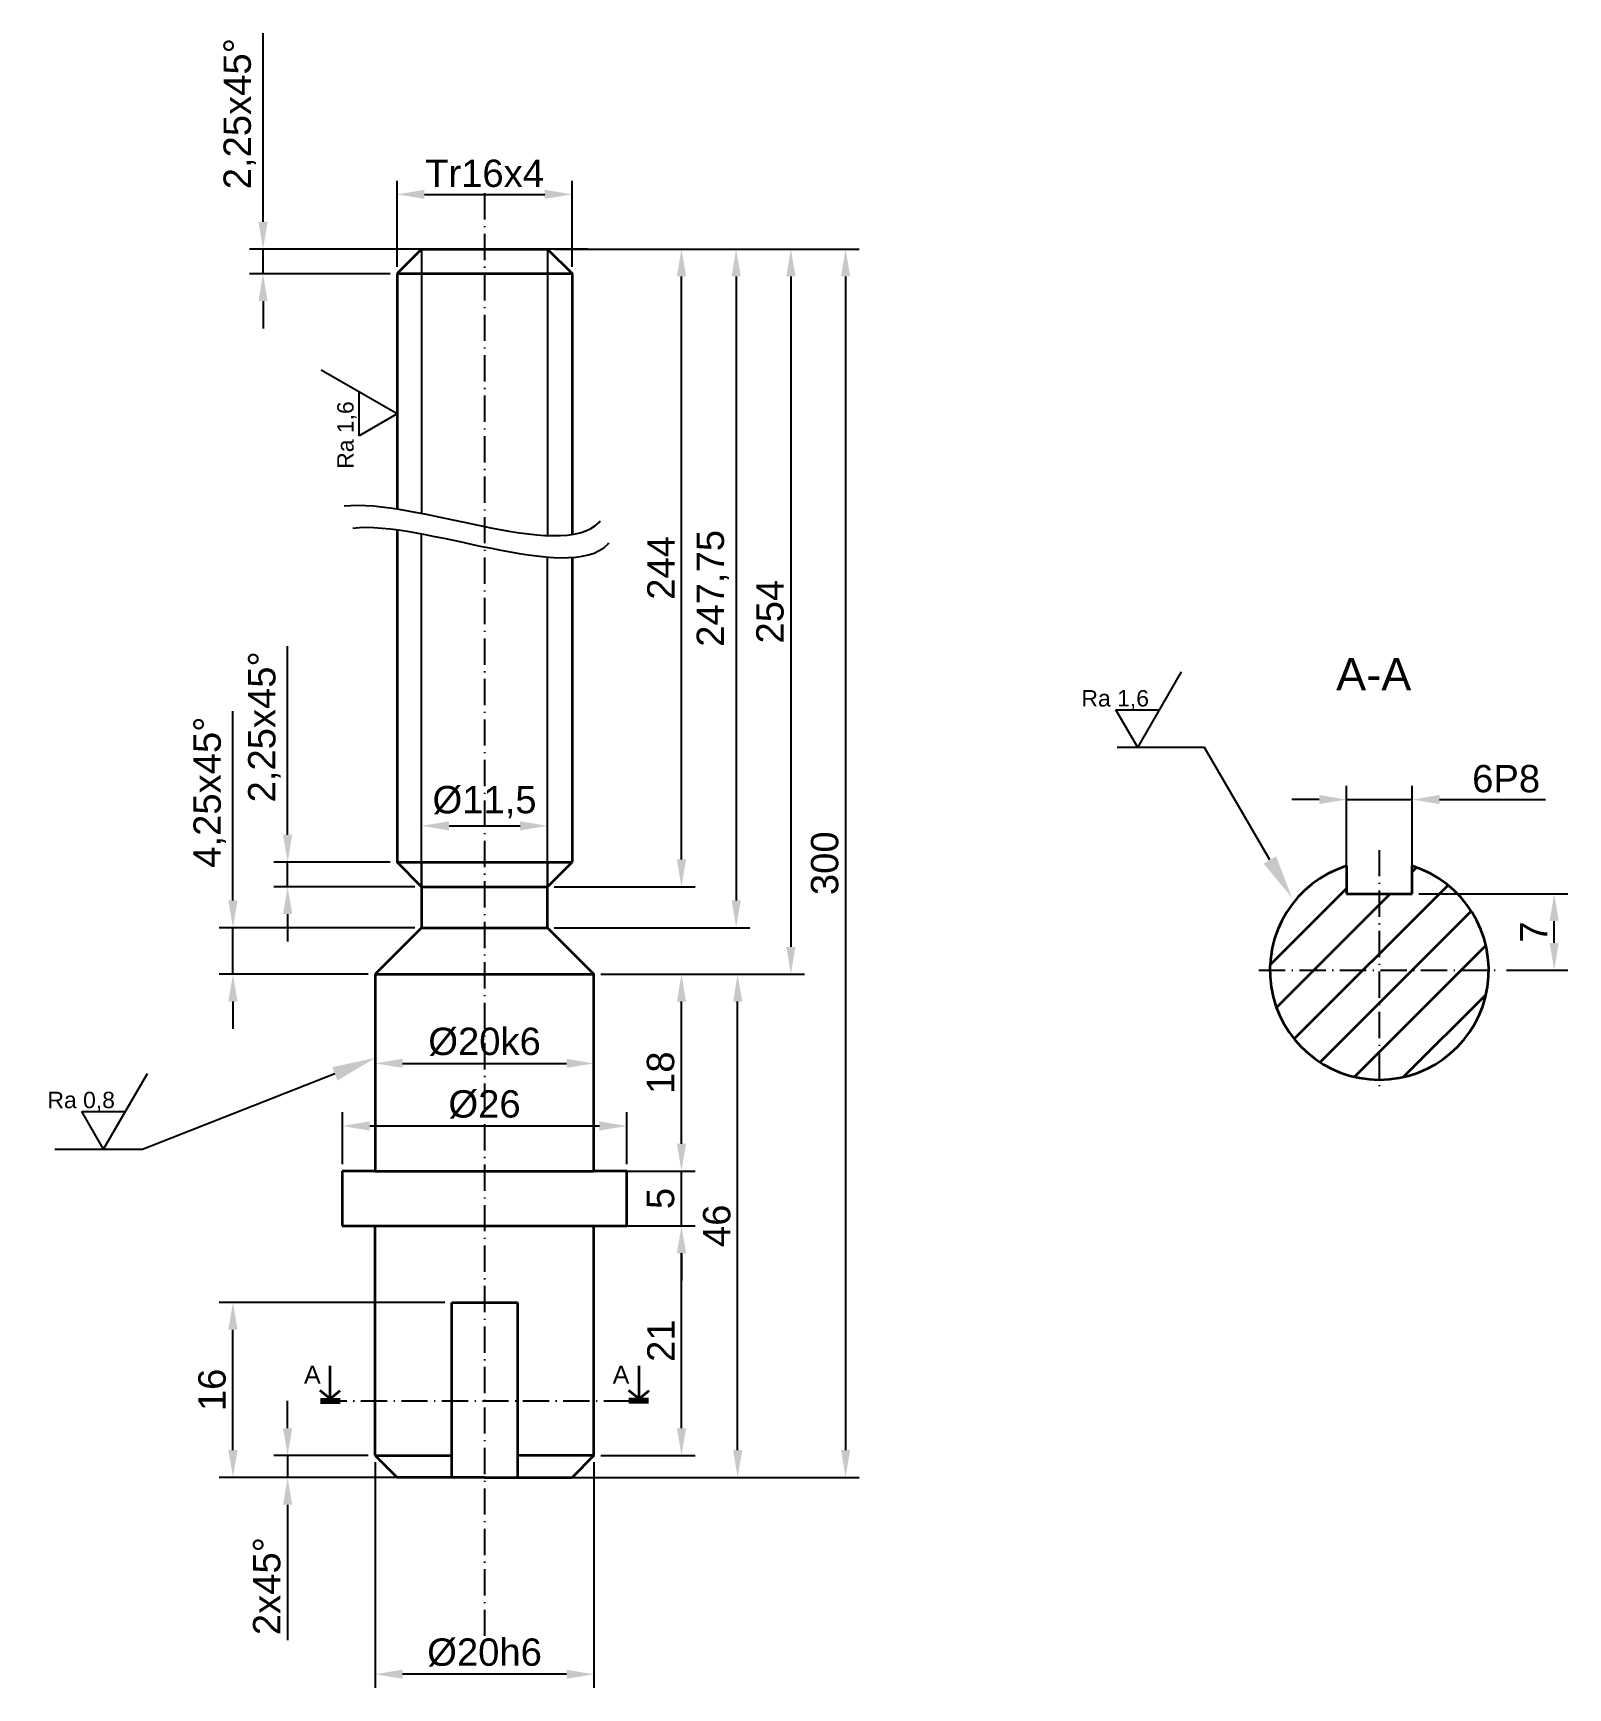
# Model space of a CAD drawing. Header units: millimetres. Extents: x 1499 to 1639, y 755 to 907.
import ezdxf
from ezdxf import colors
from ezdxf.entities.mleader import LeaderData, LeaderLine
from ezdxf.math import Vec2, Vec3

# ---------------------------------------------------------------- set-up
doc = ezdxf.new("R2010")
doc.units = ezdxf.units.MM
doc.header["$LTSCALE"] = 0.2
doc.linetypes.add('ACAD_ISO10W100', pattern=[18, 12, -3, 0, -3])
doc.linetypes.add('Primer zaglavlja A4|ACAD_ISO10W100', pattern=[18, 12, -3, 0, -3])
doc.layers.add('crta-tacka', color=7, linetype='ACAD_ISO10W100')
doc.layers.add('Presek', color=255, linetype='ACAD_ISO10W100')
doc.layers.add('Glavna', color=255, linetype='Continuous', lineweight=35)
doc.layers.add('TC debela', color=255, linetype='Primer zaglavlja A4|ACAD_ISO10W100', lineweight=80)
doc.styles.add('Annotative', font='arial.ttf')
doc.styles.get("Standard").update_dxf_attribs({"font": 'arial.ttf'})
doc.dimstyles.new('ISO-25', dxfattribs={"dimtxt": 2.5, "dimasz": 2.5, "dimexe": 1.25, "dimexo": 0.625, "dimtad": 1, "dimtxsty": 'Standard', "dimcen": 2.5, "dimadec": 0, "dimazin": 0, "dimtfac": 1, "dimtmove": 0, "dimatfit": 3, "dimfxl": 1, "dimarcsym": 0})

# ---------------------------------------------------------------- blocks, each defined once
blk = doc.blocks.new('*D3')
at = {"color": 0, "lineweight": -2, "transparency": 16777216}
for p, q in [((1550.58, 797.64), (1559.21, 797.64)), ((1557.96, 779.14), (1557.96, 795.14)), ((1550.58, 776.64), (1559.21, 776.64))]:
    blk.add_line(p, q, dxfattribs=at)
at = {"color": 0, "transparency": 16777216}
for points in [[(1557.54, 795.14), (1558.38, 795.14), (1557.96, 797.64)], [(1557.54, 779.14), (1558.38, 779.14), (1557.96, 776.64)]]:
    blk.add_solid(points, dxfattribs=at)
at = {"color": 0, "transparency": 16777216, "insert": (1556.08, 787.14), "char_height": 2.5, "attachment_point": 5, "rotation": 90}
blk.add_mtext('21', dxfattribs=at)
blk = doc.blocks.new('*D4')
at = {"color": 0, "lineweight": -2, "transparency": 16777216}
for p, q in [((1550.58, 820.64), (1559.21, 820.64)), ((1557.96, 805.14), (1557.96, 818.14)), ((1550.58, 802.64), (1559.21, 802.64))]:
    blk.add_line(p, q, dxfattribs=at)
at = {"color": 0, "transparency": 16777216}
for points in [[(1557.54, 818.14), (1558.38, 818.14), (1557.96, 820.64)], [(1557.54, 805.14), (1558.38, 805.14), (1557.96, 802.64)]]:
    blk.add_solid(points, dxfattribs=at)
at = {"color": 0, "transparency": 16777216, "insert": (1556.06, 811.64), "char_height": 2.5, "attachment_point": 5, "rotation": 90}
blk.add_mtext('18', dxfattribs=at)
blk = doc.blocks.new('*D5')
at = {"color": 0, "lineweight": -2, "transparency": 16777216}
for p, q in [((1550.58, 820.64), (1564.34, 820.64)), ((1563.09, 777.14), (1563.09, 818.14)), ((1540.58, 774.64), (1564.34, 774.64))]:
    blk.add_line(p, q, dxfattribs=at)
at = {"color": 0, "transparency": 16777216}
for points in [[(1562.68, 818.14), (1563.51, 818.14), (1563.09, 820.64)], [(1562.68, 777.14), (1563.51, 777.14), (1563.09, 774.64)]]:
    blk.add_solid(points, dxfattribs=at)
at = {"color": 0, "transparency": 16777216, "insert": (1559.11, 797.64), "char_height": 2.5, "attachment_point": 5, "rotation": 90}
blk.add_mtext('{\\fArial|b0|i0|c238|p34;\\P}46', dxfattribs=at)
blk = doc.blocks.new('*D6')
at = {"color": 0, "lineweight": -2, "transparency": 16777216}
for p, q in [((1521.96, 779.14), (1521.96, 781.64)), ((1529.33, 776.64), (1520.71, 776.64)), ((1521.96, 776.64), (1521.96, 774.64)), ((1531.33, 774.64), (1520.71, 774.64)), ((1521.96, 772.14), (1521.96, 759.76))]:
    blk.add_line(p, q, dxfattribs=at)
at = {"color": 0, "transparency": 16777216}
for points in [[(1521.54, 779.14), (1522.38, 779.14), (1521.96, 776.64)], [(1521.54, 772.14), (1522.38, 772.14), (1521.96, 774.64)]]:
    blk.add_solid(points, dxfattribs=at)
at = {"color": 0, "transparency": 16777216, "insert": (1520.06, 764.7), "char_height": 2.5, "attachment_point": 5, "rotation": 90}
blk.add_mtext('2{\\fArial|b0|i0|c238|p34;x45%%D}', dxfattribs=at)
blk = doc.blocks.new('*D7')
at = {"color": 0, "lineweight": -2, "transparency": 16777216}
for p, q in [((1516.96, 827.39), (1516.96, 844.69)), ((1533.58, 824.89), (1515.71, 824.89)), ((1516.96, 820.64), (1516.96, 824.89)), ((1529.33, 820.64), (1515.71, 820.64)), ((1516.96, 818.14), (1516.96, 815.64))]:
    blk.add_line(p, q, dxfattribs=at)
at = {"color": 0, "transparency": 16777216}
for points in [[(1516.54, 827.39), (1517.38, 827.39), (1516.96, 824.89)], [(1516.54, 818.14), (1517.38, 818.14), (1516.96, 820.64)]]:
    blk.add_solid(points, dxfattribs=at)
at = {"color": 0, "transparency": 16777216, "insert": (1514.83, 837.29), "char_height": 2.5, "attachment_point": 5, "rotation": 90}
blk.add_mtext('4,25{\\fArial|b0|i0|c238|p34;x45%%D}', dxfattribs=at)
blk = doc.blocks.new('*D9')
at = {"color": 0, "lineweight": -2, "transparency": 16777216}
for p, q in [((1546.33, 886.94), (1559.21, 886.94)), ((1557.96, 831.14), (1557.96, 884.44)), ((1546.33, 828.64), (1559.21, 828.64))]:
    blk.add_line(p, q, dxfattribs=at)
at = {"color": 0, "transparency": 16777216}
for points in [[(1557.54, 884.44), (1558.38, 884.44), (1557.96, 886.94)], [(1557.54, 831.14), (1558.38, 831.14), (1557.96, 828.64)]]:
    blk.add_solid(points, dxfattribs=at)
at = {"color": 0, "transparency": 16777216, "insert": (1556.08, 857.79), "char_height": 2.5, "attachment_point": 5, "rotation": 90}
blk.add_mtext('{\\fArial|b0|i0|c238|p34;244}', dxfattribs=at)
blk = doc.blocks.new('*D10')
at = {"color": 0, "lineweight": -2, "transparency": 16777216}
for p, q in [((1546.33, 886.94), (1564.21, 886.94)), ((1562.96, 884.44), (1562.96, 827.39)), ((1546.33, 824.89), (1564.21, 824.89))]:
    blk.add_line(p, q, dxfattribs=at)
at = {"color": 0, "transparency": 16777216}
for points in [[(1562.54, 884.44), (1563.38, 884.44), (1562.96, 886.94)], [(1562.54, 827.39), (1563.38, 827.39), (1562.96, 824.89)]]:
    blk.add_solid(points, dxfattribs=at)
at = {"color": 0, "transparency": 16777216, "insert": (1560.83, 855.92), "char_height": 2.5, "attachment_point": 5, "rotation": 90}
blk.add_mtext('{\\fArial|b0|i0|c238|p34;247,75}', dxfattribs=at)
blk = doc.blocks.new('*D11')
at = {"color": 0, "lineweight": -2, "transparency": 16777216}
for p, q in [((1546.33, 886.94), (1569.21, 886.94)), ((1567.96, 884.44), (1567.96, 823.14)), ((1550.58, 820.64), (1569.21, 820.64))]:
    blk.add_line(p, q, dxfattribs=at)
at = {"color": 0, "transparency": 16777216}
for points in [[(1567.54, 884.44), (1568.38, 884.44), (1567.96, 886.94)], [(1567.54, 823.14), (1568.38, 823.14), (1567.96, 820.64)]]:
    blk.add_solid(points, dxfattribs=at)
at = {"color": 0, "transparency": 16777216, "insert": (1566.06, 853.79), "char_height": 2.5, "attachment_point": 5, "rotation": 90}
blk.add_mtext('{\\fArial|b0|i0|c238|p34;254}', dxfattribs=at)
blk = doc.blocks.new('*D12')
at = {"color": 0, "lineweight": -2, "transparency": 16777216}
for p, q in [((1546.33, 886.94), (1574.21, 886.94)), ((1572.96, 884.44), (1572.96, 777.14)), ((1548.58, 774.64), (1574.21, 774.64))]:
    blk.add_line(p, q, dxfattribs=at)
at = {"color": 0, "transparency": 16777216}
for points in [[(1572.54, 884.44), (1573.38, 884.44), (1572.96, 886.94)], [(1572.54, 777.14), (1573.38, 777.14), (1572.96, 774.64)]]:
    blk.add_solid(points, dxfattribs=at)
at = {"color": 0, "transparency": 16777216, "insert": (1571.06, 830.79), "char_height": 2.5, "attachment_point": 5, "rotation": 90}
blk.add_mtext('{\\fArial|b0|i0|c238|p34;300}', dxfattribs=at)
blk = doc.blocks.new('*D13')
at = {"color": 0, "lineweight": -2, "transparency": 16777216}
for p, q in [((1521.96, 833.39), (1521.96, 850.64)), ((1531.33, 830.89), (1520.71, 830.89)), ((1521.96, 828.64), (1521.96, 830.89)), ((1533.58, 828.64), (1520.71, 828.64)), ((1521.96, 826.14), (1521.96, 823.64))]:
    blk.add_line(p, q, dxfattribs=at)
at = {"color": 0, "transparency": 16777216}
for points in [[(1521.54, 833.39), (1522.38, 833.39), (1521.96, 830.89)], [(1521.54, 826.14), (1522.38, 826.14), (1521.96, 828.64)]]:
    blk.add_solid(points, dxfattribs=at)
at = {"color": 0, "transparency": 16777216, "insert": (1519.83, 843.26), "char_height": 2.5, "attachment_point": 5, "rotation": 90}
blk.add_mtext('2,25{\\fArial|b0|i0|c238|p34;x45%%D}', dxfattribs=at)
blk = doc.blocks.new('*D15')
at = {"color": 0, "lineweight": -2, "transparency": 16777216}
for p, q in [((1529.96, 776.02), (1529.96, 755.39)), ((1549.96, 776.02), (1549.96, 755.39)), ((1547.46, 756.64), (1532.46, 756.64))]:
    blk.add_line(p, q, dxfattribs=at)
at = {"color": 0, "transparency": 16777216}
for points in [[(1532.46, 757.06), (1532.46, 756.23), (1529.96, 756.64)], [(1547.46, 757.06), (1547.46, 756.23), (1549.96, 756.64)]]:
    blk.add_solid(points, dxfattribs=at)
at = {"color": 0, "transparency": 16777216, "insert": (1539.96, 758.62), "char_height": 2.5, "attachment_point": 5}
blk.add_mtext('{\\fArial|b0|i0|c238|p34;%%C}20{\\fArial|b0|i0|c238|p34;h6}', dxfattribs=at)
blk = doc.blocks.new('*D16')
at = {"color": 0, "lineweight": -2, "transparency": 16777216}
for p, q in [((1526.96, 803.27), (1526.96, 808.02)), ((1552.96, 803.27), (1552.96, 808.02)), ((1529.46, 806.77), (1550.46, 806.77))]:
    blk.add_line(p, q, dxfattribs=at)
at = {"color": 0, "transparency": 16777216}
for points in [[(1529.46, 807.19), (1529.46, 806.35), (1526.96, 806.77)], [(1550.46, 807.19), (1550.46, 806.35), (1552.96, 806.77)]]:
    blk.add_solid(points, dxfattribs=at)
at = {"color": 0, "transparency": 16777216, "insert": (1539.96, 808.74), "char_height": 2.5, "attachment_point": 5}
blk.add_mtext('{\\fArial|b0|i0|c238|p34;%%C}26', dxfattribs=at)
blk = doc.blocks.new('*D17')
at = {"color": 0, "lineweight": -2, "transparency": 16777216}
for p, q in [((1557.96, 805.14), (1557.96, 807.64)), ((1553.58, 802.64), (1559.21, 802.64)), ((1557.96, 797.64), (1557.96, 802.64)), ((1553.58, 797.64), (1559.21, 797.64)), ((1557.96, 795.14), (1557.96, 792.64))]:
    blk.add_line(p, q, dxfattribs=at)
at = {"color": 0, "transparency": 16777216}
for points in [[(1557.54, 805.14), (1558.38, 805.14), (1557.96, 802.64)], [(1557.54, 795.14), (1558.38, 795.14), (1557.96, 797.64)]]:
    blk.add_solid(points, dxfattribs=at)
at = {"color": 0, "transparency": 16777216, "insert": (1556.06, 800.14), "char_height": 2.5, "attachment_point": 5, "rotation": 90}
blk.add_mtext('5', dxfattribs=at)
blk = doc.blocks.new('*D18')
at = {"color": 0, "lineweight": -2, "transparency": 16777216}
for p, q in [((1531.96, 885.32), (1531.96, 893.19)), ((1547.96, 885.32), (1547.96, 893.19)), ((1534.46, 891.94), (1545.46, 891.94))]:
    blk.add_line(p, q, dxfattribs=at)
at = {"color": 0, "transparency": 16777216}
for points in [[(1534.46, 892.36), (1534.46, 891.53), (1531.96, 891.94)], [(1545.46, 892.36), (1545.46, 891.53), (1547.96, 891.94)]]:
    blk.add_solid(points, dxfattribs=at)
at = {"color": 0, "transparency": 16777216, "insert": (1539.96, 893.85), "char_height": 2.5, "attachment_point": 5}
blk.add_mtext('{\\fArial|b0|i0|c238|p34;Tr}16{\\fArial|b0|i0|c238|p34;x4}', dxfattribs=at)
blk = doc.blocks.new('*D19')
at = {"color": 0, "lineweight": -2, "transparency": 16777216}
for p, q in [((1534.21, 825.52), (1534.21, 835.46)), ((1545.71, 825.52), (1545.71, 835.46)), ((1536.71, 834.21), (1543.21, 834.21))]:
    blk.add_line(p, q, dxfattribs=at)
at = {"color": 0, "transparency": 16777216}
for points in [[(1536.71, 834.62), (1536.71, 833.79), (1534.21, 834.21)], [(1543.21, 834.62), (1543.21, 833.79), (1545.71, 834.21)]]:
    blk.add_solid(points, dxfattribs=at)
at = {"color": 0, "transparency": 16777216, "insert": (1539.96, 836.37), "char_height": 2.5, "attachment_point": 5}
blk.add_mtext('{\\fArial|b0|i0|c238|p34;%%C}11,5', dxfattribs=at)
blk = doc.blocks.new('*D20')
at = {"color": 0, "lineweight": -2, "transparency": 16777216}
for p, q in [((1519.71, 889.44), (1519.71, 906.69)), ((1549.38, 886.94), (1518.46, 886.94)), ((1519.71, 884.69), (1519.71, 886.94)), ((1531.33, 884.69), (1518.46, 884.69)), ((1519.71, 882.19), (1519.71, 879.69))]:
    blk.add_line(p, q, dxfattribs=at)
at = {"color": 0, "transparency": 16777216}
for points in [[(1519.29, 889.44), (1520.13, 889.44), (1519.71, 886.94)], [(1519.29, 882.19), (1520.13, 882.19), (1519.71, 884.69)]]:
    blk.add_solid(points, dxfattribs=at)
at = {"color": 0, "transparency": 16777216, "insert": (1517.58, 899.32), "char_height": 2.5, "attachment_point": 5, "rotation": 90}
blk.add_mtext('2,25{\\fArial|b0|i0|c238|p34;x45%%D}', dxfattribs=at)
blk = doc.blocks.new('*D22')
at = {"color": 0, "lineweight": -2, "transparency": 16777216}
for p, q in [((1536.33, 790.64), (1515.71, 790.64)), ((1516.96, 777.14), (1516.96, 788.14)), ((1534.33, 774.64), (1515.71, 774.64))]:
    blk.add_line(p, q, dxfattribs=at)
at = {"color": 0, "transparency": 16777216}
for points in [[(1516.54, 788.14), (1517.38, 788.14), (1516.96, 790.64)], [(1516.54, 777.14), (1517.38, 777.14), (1516.96, 774.64)]]:
    blk.add_solid(points, dxfattribs=at)
at = {"color": 0, "transparency": 16777216, "insert": (1515.06, 782.64), "char_height": 2.5, "attachment_point": 5, "rotation": 90}
blk.add_mtext('16', dxfattribs=at)
blk = doc.blocks.new('*D23')
at = {"color": 0, "lineweight": -2, "transparency": 16777216}
for p, q in [((1625.37, 828), (1638.98, 828)), ((1637.73, 823.5), (1637.73, 825.5)), ((1633.37, 821), (1638.98, 821))]:
    blk.add_line(p, q, dxfattribs=at)
at = {"color": 0, "transparency": 16777216}
for points in [[(1637.32, 825.5), (1638.15, 825.5), (1637.73, 828)], [(1637.32, 823.5), (1638.15, 823.5), (1637.73, 821)]]:
    blk.add_solid(points, dxfattribs=at)
at = {"color": 0, "transparency": 16777216, "insert": (1635.86, 824.5), "char_height": 2.5, "attachment_point": 5, "rotation": 90}
blk.add_mtext('7', dxfattribs=at)
blk = doc.blocks.new('*D24')
at = {"color": 0, "lineweight": -2, "transparency": 16777216}
for p, q in [((1529.96, 813.12), (1529.96, 813.74)), ((1532.46, 812.49), (1547.46, 812.49)), ((1549.96, 813.12), (1549.96, 813.74))]:
    blk.add_line(p, q, dxfattribs=at)
at = {"color": 0, "transparency": 16777216}
for points in [[(1532.46, 812.91), (1532.46, 812.08), (1529.96, 812.49)], [(1547.46, 812.91), (1547.46, 812.08), (1549.96, 812.49)]]:
    blk.add_solid(points, dxfattribs=at)
at = {"color": 0, "transparency": 16777216, "insert": (1539.96, 814.46), "char_height": 2.5, "attachment_point": 5}
blk.add_mtext('{\\fArial|b0|i0|c238|p34;%%C}20{\\fArial|b0|i0|c238|p34;k6}', dxfattribs=at)
blk = doc.blocks.new('*D34')
at = {"layer": 'Glavna', "color": 0, "lineweight": -2, "transparency": 16777216}
for p, q in [((1618.75, 828.62), (1618.75, 837.86)), ((1624.75, 828.62), (1624.75, 837.86)), ((1616.25, 836.61), (1613.75, 836.61)), ((1618.75, 836.61), (1624.75, 836.61)), ((1627.25, 836.61), (1636.93, 836.61))]:
    blk.add_line(p, q, dxfattribs=at)
at = {"layer": 'Glavna', "color": 0, "transparency": 16777216}
for points in [[(1616.25, 837.03), (1616.25, 836.2), (1618.75, 836.61)], [(1627.25, 837.03), (1627.25, 836.2), (1624.75, 836.61)]]:
    blk.add_solid(points, dxfattribs=at)
at = {"layer": 'Glavna', "color": 0, "transparency": 16777216, "insert": (1633.34, 838.51), "char_height": 2.5, "attachment_point": 5}
blk.add_mtext('6P8', dxfattribs=at)

msp = doc.modelspace()

# ---------------------------------------------------------------- hatches: boundary and pattern name
at = {"layer": 'Glavna'}
h = msp.add_hatch(dxfattribs=at)
h.set_pattern_fill('ANSI31', color=256)
h.paths.add_polyline_path([(1621.748, 827.999), (1618.748, 827.999), (1618.748, 830.538, 0.3275382), (1611.748, 820.999), (1621.748, 820.999)])
h.paths.add_polyline_path([(1621.748, 820.999), (1611.748, 820.999, 0.4142136), (1621.748, 810.999)])
h.paths.add_polyline_path([(1631.748, 820.999), (1621.748, 820.999), (1621.748, 810.999, 0.4142136)])
h.paths.add_polyline_path([(1624.748, 830.538), (1624.748, 827.999), (1621.748, 827.999), (1621.748, 820.999), (1631.748, 820.999, 0.3275382)])

# ---------------------------------------------------------------- linework, layer by layer
for p, q in [((1534.208, 886.945), (1534.208, 862.774)), ((1545.708, 886.945), (1545.708, 860.753)), ((1534.208, 830.895), (1534.208, 860.906)), ((1545.708, 830.895), (1545.708, 858.783)), ((1534.208, 830.895), (1534.208, 828.645)), ((1545.708, 830.895), (1545.708, 828.645))]:
    msp.add_line(p, q)
at = {"lineweight": -2}
for p, q in [((1531.958, 871.874), (1525.03, 875.874)), ((1528.494, 869.874), (1528.494, 873.874)), ((1531.958, 871.874), (1528.494, 869.874)), ((1599.661, 841.366), (1603.661, 848.294)), ((1599.661, 841.366), (1597.661, 844.83)), ((1597.661, 844.83), (1601.661, 844.83)), ((1505.143, 804.641), (1509.143, 811.57)), ((1505.143, 804.641), (1503.143, 808.105)), ((1503.143, 808.105), (1507.143, 808.105))]:
    msp.add_line(p, q, dxfattribs=at)
for points in [[(1527.132, 863.455), (1533.43, 864.205), (1547.022, 858.188), (1550.525, 862.053), (1550.559, 862.092)], [(1527.905, 861.437), (1534.203, 862.187), (1547.796, 856.17), (1551.299, 860.035), (1551.333, 860.074)]]:
    msp.add_open_spline(points, degree=3, knots=[107.1414228, 107.1414228, 107.1414228, 107.1414228, 128.8138869, 129.0314565, 129.0314565, 129.0314565, 129.0314565])
at = {"layer": 'crta-tacka'}
for p, q in [((1539.958, 892.04), (1539.958, 760.002)), ((1621.748, 831.999), (1621.748, 809.999)), ((1610.748, 820.999), (1632.748, 820.999))]:
    msp.add_line(p, q, dxfattribs=at)
at = {"layer": 'Glavna'}
for p, q in [((1534.208, 886.945), (1531.958, 884.695)), ((1534.208, 886.945), (1545.708, 886.945)), ((1545.708, 886.945), (1547.958, 884.695)), ((1531.958, 884.695), (1531.958, 863.181)), ((1531.958, 884.695), (1547.958, 884.695)), ((1547.958, 884.695), (1547.958, 860.849)), ((1531.958, 861.278), (1531.958, 830.895)), ((1547.958, 858.747), (1547.958, 830.895)), ((1534.208, 828.645), (1531.958, 830.895)), ((1531.958, 830.895), (1547.958, 830.895)), ((1545.708, 828.645), (1547.958, 830.895)), ((1618.748, 830.538), (1618.748, 827.999)), ((1624.748, 827.999), (1624.748, 830.538)), ((1534.208, 828.645), (1534.208, 824.895)), ((1534.208, 828.645), (1545.708, 828.645)), ((1545.708, 824.895), (1545.708, 828.645)), ((1618.748, 827.999), (1624.748, 827.999)), ((1534.208, 824.895), (1529.958, 820.645)), ((1534.208, 824.895), (1545.708, 824.895)), ((1545.708, 824.895), (1549.958, 820.645)), ((1529.958, 820.645), (1529.958, 802.645)), ((1529.958, 820.645), (1549.958, 820.645)), ((1549.958, 802.645), (1549.958, 820.645)), ((1529.958, 802.645), (1526.958, 802.645)), ((1526.958, 802.645), (1526.958, 797.645)), ((1529.958, 802.645), (1549.958, 802.645)), ((1552.958, 802.645), (1549.958, 802.645)), ((1552.958, 797.645), (1552.958, 802.645)), ((1526.958, 797.645), (1552.958, 797.645)), ((1529.958, 776.645), (1529.958, 797.645)), ((1549.958, 776.645), (1549.958, 797.645)), ((1536.958, 774.645), (1536.958, 790.645)), ((1536.958, 790.645), (1542.958, 790.645)), ((1542.958, 790.645), (1542.958, 774.645)), ((1525.839, 781.825), (1525.839, 784.825)), ((1554.078, 781.825), (1554.078, 784.825)), ((1525.839, 781.825), (1524.92, 782.596)), ((1525.839, 781.825), (1526.758, 782.596)), ((1554.078, 781.825), (1553.158, 782.596)), ((1554.078, 781.825), (1554.997, 782.596)), ((1529.958, 776.645), (1531.958, 774.645)), ((1529.958, 776.645), (1536.958, 776.645)), ((1549.958, 776.645), (1542.958, 776.645)), ((1549.958, 776.645), (1547.958, 774.645)), ((1539.958, 774.645), (1531.958, 774.645)), ((1539.958, 774.645), (1534.958, 774.645)), ((1539.958, 774.645), (1547.958, 774.645))]:
    msp.add_line(p, q, dxfattribs=at)
msp.add_arc((1621.748, 820.999), 10, 107.4576, 72.5424, dxfattribs=at)
at = {"layer": 'Presek'}
msp.add_line((1524.958, 781.645), (1554.958, 781.645), dxfattribs=at)
at = {"layer": 'TC debela'}
for p, q in [((1524.958, 781.645), (1526.758, 781.645)), ((1554.958, 781.645), (1553.158, 781.645))]:
    msp.add_line(p, q, dxfattribs=at)

# ---------------------------------------------------------------- texts
msp.add_text('A-A', height=2.9547).set_placement((1617.796, 846.584))
at = {"linetype": 'Continuous', "lineweight": -3, "style": 'Annotative'}
for p in [(1523.455, 783.216), (1551.67, 783.216)]:
    msp.add_text('A', height=1.637, dxfattribs=at).set_placement(p)
at = {"lineweight": -2, "insert": (1527.378, 866.852), "char_height": 1.5, "attachment_point": 4, "rotation": 90}
msp.add_mtext_dynamic_manual_height_columns('{\\fArial|b0|i0|c0|p34;Ra 1,6}', width=6.88156, gutter_width=12.5, heights=[0], dxfattribs=at)
at = {"lineweight": -2, "char_height": 1.5, "attachment_point": 4}
for s, insert in [('{\\fArial|b0|i0|c0|p34;Ra 1,6}', (1594.519, 845.731)), ('Ra {\\fArial|b0|i0|c238|p34;0},{\\fArial|b0|i0|c238|p34;8}', (1500.001, 809.007))]:
    msp.add_mtext_dynamic_manual_height_columns(s, width=6.88156, gutter_width=12.5, heights=[0], dxfattribs=dict(at, insert=insert))

# ---------------------------------------------------------------- dimensions: what is measured, and where the dimension line sits
for base, p1, p2, angle, text, picture, middle in [((1519.708, 886.945), (1531.958, 884.695), (1550, 886.945), 90, '<>{\\fArial|b0|i0|c238|p34;x45%%D}', '*D20', (1517.581, 899.315)), ((1557.958, 886.945), (1545.708, 828.645), (1545.708, 886.945), 90, '{\\fArial|b0|i0|c238|p34;244}', '*D9', (1556.078, 857.795)), ((1562.958, 824.895), (1545.708, 886.945), (1545.708, 824.895), 90, '{\\fArial|b0|i0|c238|p34;247,75}', '*D10', (1560.831, 855.92)), ((1567.958, 820.645), (1545.708, 886.945), (1549.958, 820.645), 90, '{\\fArial|b0|i0|c238|p34;254}', '*D11', (1566.057, 853.795)), ((1572.958, 774.645), (1545.708, 886.945), (1547.958, 774.645), 90, '{\\fArial|b0|i0|c238|p34;300}', '*D12', (1571.056, 830.795)), ((1521.958, 830.895), (1534.208, 828.645), (1531.958, 830.895), 90, '<>{\\fArial|b0|i0|c238|p34;x45%%D}', '*D13', (1519.831, 843.265)), ((1563.093, 820.645), (1539.958, 774.645), (1549.958, 820.645), 270, '{\\fArial|b0|i0|c238|p34;\\P}<>', '*D5', (1559.109, 797.645))]:
    dim = msp.add_linear_dim(base=base, p1=p1, p2=p2, angle=angle, text=text, dimstyle='ISO-25')
    dim.commit()
    dim.dimension.update_dxf_attribs({"geometry": picture, "text_midpoint": middle})
for base, p1, p2, text, picture, middle in [((1547.958, 891.945), (1531.958, 884.695), (1547.958, 884.695), '{\\fArial|b0|i0|c238|p34;Tr}<>{\\fArial|b0|i0|c238|p34;x4}', '*D18', (1539.958, 893.846)), ((1545.708, 834.206), (1534.208, 824.895), (1545.708, 824.895), '{\\fArial|b0|i0|c238|p34;%%C}<>', '*D19', (1539.958, 836.374)), ((1549.958, 812.493), (1529.958, 812.493), (1549.958, 812.493), '{\\fArial|b0|i0|c238|p34;%%C}<>{\\fArial|b0|i0|c238|p34;k6}', '*D24', (1539.958, 814.465)), ((1552.958, 806.771), (1526.958, 802.645), (1552.958, 802.645), '{\\fArial|b0|i0|c238|p34;%%C}<>', '*D16', (1539.958, 808.743)), ((1529.958, 756.645), (1549.958, 776.645), (1529.958, 776.645), '{\\fArial|b0|i0|c238|p34;%%C}<>{\\fArial|b0|i0|c238|p34;h6}', '*D15', (1539.958, 758.616))]:
    dim = msp.add_linear_dim(base=base, p1=p1, p2=p2, text=text, dimstyle='ISO-25')
    dim.commit()
    dim.dimension.update_dxf_attribs({"geometry": picture, "text_midpoint": middle})
for base, p1, p2, picture, middle in [((1516.958, 824.895), (1529.958, 820.645), (1534.208, 824.895), '*D7', (1516.958, 837.294)), ((1521.958, 776.645), (1531.958, 774.645), (1529.958, 776.645), '*D6', (1521.958, 764.702))]:
    dim = msp.add_linear_dim(base=base, p1=p1, p2=p2, angle=90, text='<>{\\fArial|b0|i0|c238|p34;x45%%D}', dimstyle='ISO-25')
    dim.commit()
    dim.dimension.update_dxf_attribs({"geometry": picture, "text_midpoint": middle, "dimtype": 160})
for base, p1, p2, angle, picture, middle in [((1637.735, 827.999), (1632.748, 820.999), (1624.748, 827.999), 90, '*D23', (1635.86, 824.499)), ((1557.958, 820.645), (1549.958, 802.645), (1549.958, 820.645), 90, '*D4', (1556.057, 811.645)), ((1557.958, 802.645), (1552.958, 797.645), (1552.958, 802.645), 90, '*D17', (1556.062, 800.145)), ((1557.958, 797.645), (1549.958, 776.645), (1549.958, 797.645), 90, '*D3', (1556.078, 787.145)), ((1516.958, 790.645), (1534.958, 774.645), (1536.958, 790.645), 270, '*D22', (1515.057, 782.645))]:
    dim = msp.add_linear_dim(base=base, p1=p1, p2=p2, angle=angle, dimstyle='ISO-25')
    dim.commit()
    dim.dimension.update_dxf_attribs({"geometry": picture, "text_midpoint": middle})
at = {"layer": 'Glavna'}
dim = msp.add_linear_dim(base=(1624.748, 836.613), p1=(1618.748, 827.999), p2=(1624.748, 827.999), text='<>P8', dimstyle='ISO-25', dxfattribs=at)
dim.commit()
dim.dimension.update_dxf_attribs({"geometry": '*D34', "text_midpoint": (1633.337, 838.515)})

# ---------------------------------------------------------------- leaders
ml = msp.add_multileader_mtext('Standard')
ml.set_content('', color=256)
ml.set_leader_properties()
ml.build(insert=Vec2(0, 0))
ctx = ml.context
ctx.base_point, ctx.plane_origin = Vec3(1593.777, 841.366), Vec3(1617.748, 830.164)
ctx.text_align_type = 2
notes = []
notes.append((ctx, [(0, (1, 1, 0), (1605.777, 841.366), (-1, 0), 8, [(0, [(1613.757, 827.627)], 0, [])])]))
ctx.mtext.insert, ctx.mtext.alignment, ctx.mtext.flow_direction = Vec3(1595.777, 843.366), 3, 5
ml = msp.add_multileader_mtext('Standard')
ml.set_content('', color=256)
ml.set_leader_properties()
ml.build(insert=Vec2(0, 0))
ctx = ml.context
ctx.base_point, ctx.plane_origin = Vec3(1496.693, 804.614), Vec3(1530, 813)
ctx.text_align_type = 2
notes.append((ctx, [(0, (1, 1, 0), (1508.693, 804.614), (-1, 0), 8, [(0, [(1530, 813)], 0, [])])]))
ctx.mtext.insert, ctx.mtext.alignment, ctx.mtext.flow_direction = Vec3(1498.693, 806.614), 3, 5
for ctx, leaders in notes:
    for number, flags, end, landing, length, lines in leaders:
        leader = LeaderData()
        leader.index, (leader.has_last_leader_line, leader.has_dogleg_vector, leader.attachment_direction) = number, flags
        leader.last_leader_point, leader.dogleg_vector, leader.dogleg_length = Vec3(end), Vec3(landing), length
        for number, points, colour, breaks in lines:
            line = LeaderLine()
            line.index, line.vertices, line.color, line.breaks = number, Vec3.list(points), colors.encode_raw_color(colour), breaks
            leader.lines.append(line)
        ctx.leaders.append(leader)

doc.saveas('drawing.dxf')
